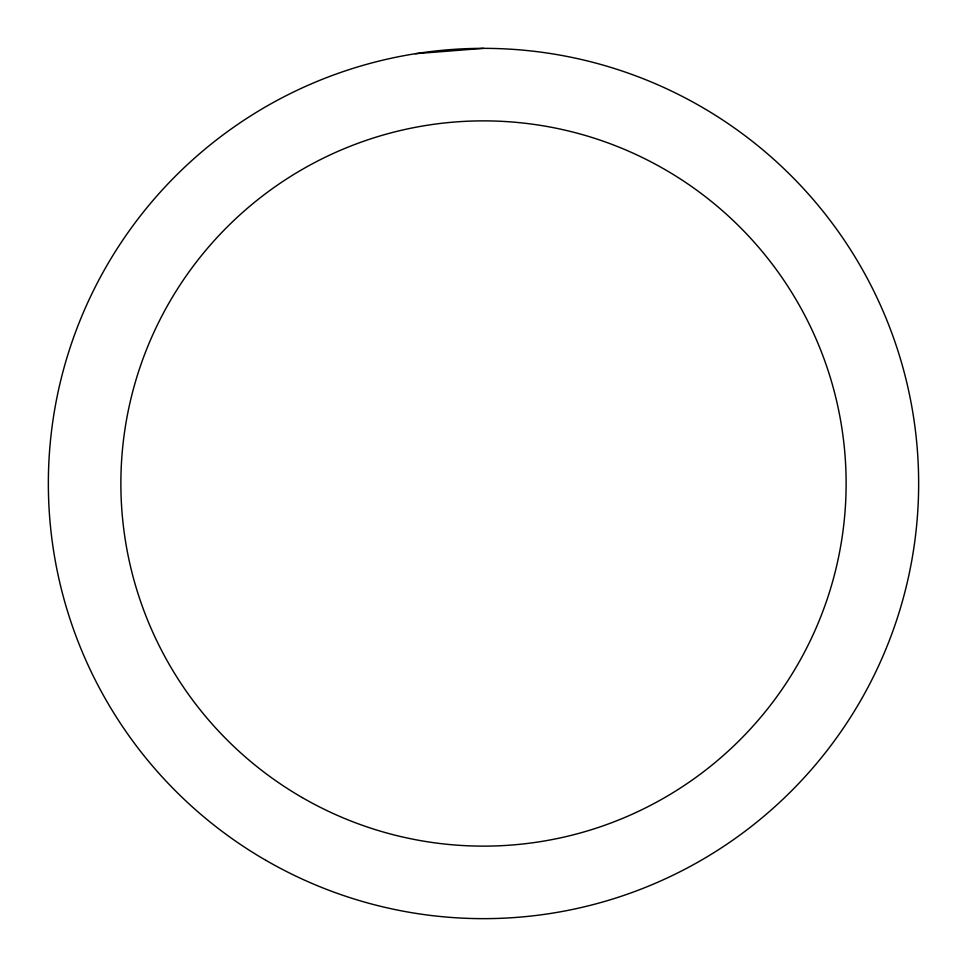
<?xml version="1.0" encoding="UTF-8"?>
<svg xmlns="http://www.w3.org/2000/svg" width="967" height="967" viewBox="0 0 967 967"><rect width="100%" height="100%" fill="white"/><g stroke="black" fill="none" stroke-linecap="round" stroke-linejoin="round"><path stroke-width="1.45" d="M415.423 53.705L483.5 48.35M265.925 860.352A435.15 435.15 0 0 0 918.65 483.5A435.15 435.15 0 0 0 265.925 106.648A435.15 435.15 0 0 0 265.925 860.352M302.188 797.545A362.625 362.625 0 0 0 846.125 483.5A362.625 362.625 0 0 0 302.188 169.455A362.625 362.625 0 0 0 302.188 797.545"/></g></svg>
